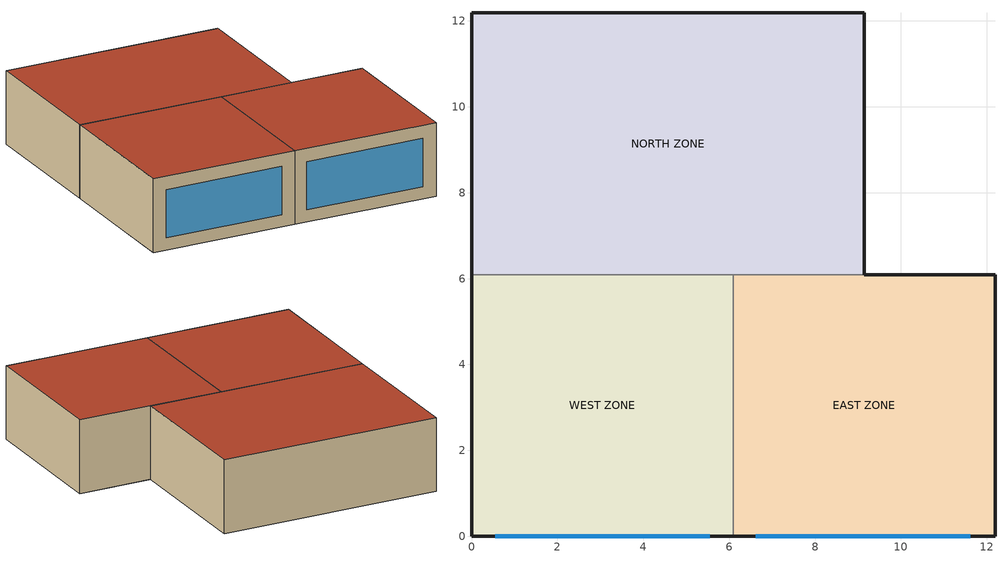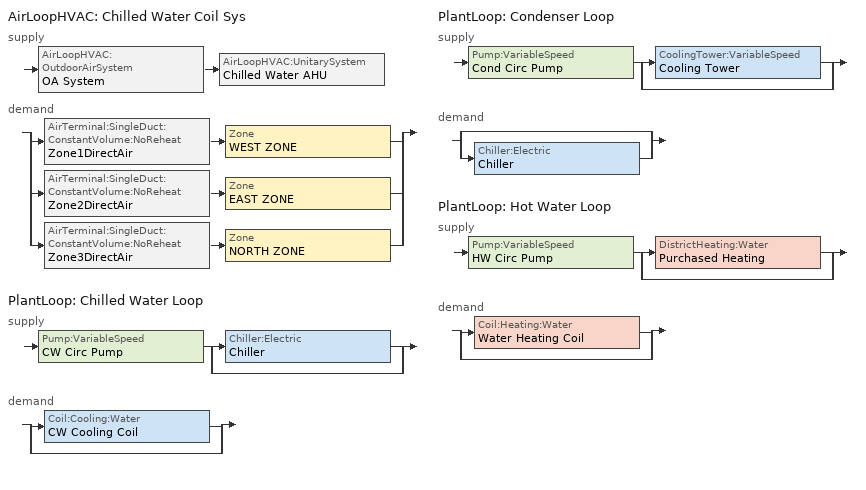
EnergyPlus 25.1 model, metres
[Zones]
WEST ZONE
 floor othersideconditionsmodel (FLOOR SLAB 8 IN): 0,0 0,6.1 6.1,6.1 6.1,0 z0
 wall outside (EXTWALL80): 0,6.1 0,0 6.1,0 z0:3.05
 wall to NORTH ZONE (PARTITION06): 6.1,6.1 0,6.1 z0:3.05
 wall to EAST ZONE (PARTITION06): 6.1,0 6.1,6.1 z0:3.05
 window (WIN-CON-LIGHT): 0.55,0 5.55,0 z0.5:2.5
 roof outside (ROOF34): 0,6.1 0,0 6.1,0 6.1,6.1 z3.05
EAST ZONE
 floor othersideconditionsmodel (FLOOR SLAB 8 IN): 6.1,0 6.1,6.1 12.19,6.1 12.19,0 z0
 wall outside (EXTWALL80): 6.1,0 12.19,0 12.19,6.1 9.14,6.1 z0:3.05
 wall to NORTH ZONE (PARTITION06): 9.14,6.1 6.1,6.1 z0:3.05
 window (WIN-CON-LIGHT): 6.62,0 11.62,0 z0.5:2.5
 roof outside (ROOF34): 6.1,6.1 6.1,0 12.19,0 12.19,6.1 z3.05
NORTH ZONE
 floor othersideconditionsmodel (FLOOR SLAB 8 IN): 0,6.1 0,12.19 9.14,12.19 9.14,6.1 z0
 wall outside (EXTWALL80): 9.14,6.1 9.14,12.19 0,12.19 0,6.1 z0:3.05
 roof outside (ROOF34): 0,12.19 0,6.1 9.14,6.1 9.14,12.19 z3.05
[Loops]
AirLoopHVAC 'Chilled Water Coil Sys'
 supply: AirLoopHVAC:OutdoorAirSystem 'OA System' > AirLoopHVAC:UnitarySystem 'Chilled Water AHU'
 demand: split
  | AirTerminal:SingleDuct:ConstantVolume:NoReheat 'Zone1DirectAir' > Zone 'WEST ZONE'
  | AirTerminal:SingleDuct:ConstantVolume:NoReheat 'Zone2DirectAir' > Zone 'EAST ZONE'
  | AirTerminal:SingleDuct:ConstantVolume:NoReheat 'Zone3DirectAir' > Zone 'NORTH ZONE'
PlantLoop 'Chilled Water Loop'
 supply: Pump:VariableSpeed 'CW Circ Pump' > split
  | Chiller:Electric 'Chiller'
  | bypass
 demand: split
  | Coil:Cooling:Water 'CW Cooling Coil'
  | bypass
PlantLoop 'Condenser Loop'
 supply: Pump:VariableSpeed 'Cond Circ Pump' > split
  | CoolingTower:VariableSpeed 'Cooling Tower'
  | bypass
 demand: split
  | bypass
  | Chiller:Electric 'Chiller'
PlantLoop 'Hot Water Loop'
 supply: Pump:VariableSpeed 'HW Circ Pump' > split
  | DistrictHeating:Water 'Purchased Heating'
  | bypass
 demand: split
  | Coil:Heating:Water 'Water Heating Coil'
  | bypass
[Building]
NONE: North Axis {deg}=0; Terrain=Suburbs; Loads Convergence Tolerance Value {W}=0.04; Temperature Convergence Tolerance Value {deltaC}=0.4; Solar Distribution=FullInteriorAndExterior; Maximum Number of Warmup Days=25; Minimum Number of Warmup Days=6
[Site:Location]
CHICAGO_IL_USA_WMO_725300: Latitude {deg}=42; Longitude {deg}=-87.88; Time Zone {hr}=-6; Elevation {m}=190
[SizingPeriod:DesignDay] Day of Month=21; Humidity Condition Type=Wetbulb; Barometric Pressure {Pa}=99063; Rain Indicator=No; Snow Indicator=No; Daylight Saving Time Indicator=No; Solar Model Indicator=ASHRAEClearSky
Name | Month | Day Type | Maximum Dry-Bulb Temperature {C} | Daily Dry-Bulb Temperature Range {deltaC} | Wetbulb or DewPoint at Maximum Dry-Bulb {C} | Wind Speed {m/s} | Wind Direction {deg} | Sky Clearness
CHICAGO Ann Htg 99% Condns DB | 1 | WinterDesignDay | -17.3 | 0 | -17.3 | 4.9 | 270 | 0
CHICAGO Ann Clg 1% Condns DB=>MWB | 7 | SummerDesignDay | 31.5 | 10.7 | 23 | 5.3 | 230 | 1
[Site:GroundDomain:Slab]
IngradeCoupledSlab: 5, 1, 5, 1.8, 3200, 836, 30, 50, Site:GroundTemperature:Undisturbed:KusudaAchenbach, KATemps, 1, GroundCoupledOSCM, InGrade, Slab Material-In-grade, Yes, Slab Insulation, Full, Yes, Slab Insulation, 2, Timestep
[Site:GroundTemperature:Undisturbed:KusudaAchenbach]
KATemps: 1.8, 3200, 836, 15.5, 12.8, 17.3
[Site:GroundTemperature:BuildingSurface]
20.03, 20.03, 20.13, 20.3, 20.43, 20.52, 20.62, 20.77, 20.78, 20.55, 20.44, 20.2
[Material] Thermal Absorptance=0.9
Name | Roughness | Thickness {m} | Conductivity {W/m-K} | Density {kg/m3} | Specific Heat {J/kg-K} | Solar Absorptance | Visible Absorptance
A1 - 1 IN STUCCO | Smooth | 0.0253898 | 0.691831 | 1858.142 | 836.8 | 0.92 | 0.92
C4 - 4 IN COMMON BRICK | Rough | 0.101498 | 0.726422 | 1922.216 | 836.8 | 0.76 | 0.76
E1 - 3 / 4 IN PLASTER OR GYP BOARD | Smooth | 0.01905 | 0.726422 | 1601.846 | 836.8 | 0.92 | 0.92
C6 - 8 IN CLAY TILE | Smooth | 0.203302 | 0.570761 | 1121.292 | 836.8 | 0.82 | 0.82
C10 - 8 IN HW CONCRETE | MediumRough | 0.203302 | 1.729577 | 2242.585 | 836.8 | 0.65 | 0.65
E2 - 1 / 2 IN SLAG OR STONE | Rough | 0.0127102 | 1.435549 | 881.0155 | 1673.6 | 0.55 | 0.55
E3 - 3 / 8 IN FELT AND MEMBRANE | Rough | 0.00954024 | 0.190253 | 1121.292 | 1673.6 | 0.75 | 0.75
B5 - 1 IN DENSE INSULATION | VeryRough | 0.0253898 | 0.0432394 | 91.30524 | 836.8 | 0.5 | 0.5
C12 - 2 IN HW CONCRETE | MediumRough | 0.0509016 | 1.729577 | 2242.585 | 836.8 | 0.65 | 0.65
Slab Material-In-grade | MediumRough | 0.1397 | 1.31 | 2243 | 837 | 0.65 | 0.65
Slab Insulation | Smooth | 0.0254 | 0.035 | 265 | 1300 | 0.65 | 0.65
[WindowMaterial:Glazing]
WIN-LAY-GLASS-LIGHT: Optical Data Type=SpectralAverage; Thickness {m}=0.003; Solar Transmittance at Normal Incidence=0.9; Front Side Solar Reflectance at Normal Incidence=0.031; Back Side Solar Reflectance at Normal Incidence=0.031; Visible Transmittance at Normal Incidence=0.9; Front Side Visible Reflectance at Normal Incidence=0.05; Back Side Visible Reflectance at Normal Incidence=0.05; Infrared Transmittance at Normal Incidence=0; Front Side Infrared Hemispherical Emissivity=0.84; Back Side Infrared Hemispherical Emissivity=0.84; Conductivity {W/m-K}=0.9
[Construction]
EXTWALL80: A1 - 1 IN STUCCO, C4 - 4 IN COMMON BRICK, E1 - 3 / 4 IN PLASTER OR GYP BOARD
PARTITION06: E1 - 3 / 4 IN PLASTER OR GYP BOARD, C6 - 8 IN CLAY TILE, E1 - 3 / 4 IN PLASTER OR GYP BOARD
FLOOR SLAB 8 IN: C10 - 8 IN HW CONCRETE
ROOF34: E2 - 1 / 2 IN SLAG OR STONE, E3 - 3 / 8 IN FELT AND MEMBRANE, B5 - 1 IN DENSE INSULATION, C12 - 2 IN HW CONCRETE
WIN-CON-LIGHT: WIN-LAY-GLASS-LIGHT
[SurfaceProperty:OtherSideConditionsModel]
GroundCoupledOSCM: Type of Modeling=GroundCoupledSurface
[Zone] Type=1; Multiplier=1; Ceiling Height {m}=autocalculate; Volume {m3}=autocalculate
WEST ZONE; EAST ZONE; NORTH ZONE
[People] Number of People Schedule=OFFICE OCCUPANCY; Number of People Calculation Method=people; Fraction Radiant=0.3; Activity Level Schedule=Activity Sch; Carbon Dioxide Generation Rate {m3/s-W}=3.82E-8; Mean Radiant Temperature Calculation Type=EnclosureAveraged; Work Efficiency Schedule=Work Eff Sch; Clothing Insulation Schedule=Clothing Sch; Air Velocity Schedule=Air Velo Sch; Thermal Comfort Model 1 Type=FANGER
Name | Zone or ZoneList or Space or SpaceList | Number of People
WEST ZONE PEOPLE | WEST ZONE | 3
EAST ZONE | EAST ZONE | 3
NORTH ZONE | NORTH ZONE | 4
[Lights] Schedule=OFFICE LIGHTING; Design Level Calculation Method=LightingLevel; Return Air Fraction=0; Fraction Radiant=0.2; Fraction Visible=0.2; Fraction Replaceable=0
Name | Zone or ZoneList or Space or SpaceList | Lighting Level {W}
EAST ZONE Lights 1 | EAST ZONE | 1464.375
NORTH ZONE Lights 1 | NORTH ZONE | 878.6252
[ElectricEquipment] Schedule=INTERMITTENT; Design Level Calculation Method=EquipmentLevel; Fraction Latent=0; Fraction Radiant=0.3; Fraction Lost=0
Name | Zone or ZoneList or Space or SpaceList | Design Level {W}
WEST ZONE ElecEq 1 | WEST ZONE | 2928.751
EAST ZONE ElecEq 1 | EAST ZONE | 1464.375
NORTH ZONE ElecEq 1 | NORTH ZONE | 2928.751
[Sizing:Zone] Zone Cooling Design Supply Air Temperature Input Method=SupplyAirTemperature; Zone Cooling Design Supply Air Temperature {C}=14; Zone Heating Design Supply Air Temperature Input Method=SupplyAirTemperature; Zone Heating Design Supply Air Temperature {C}=48; Zone Cooling Design Supply Air Humidity Ratio {kgWater/kgDryAir}=0.009; Zone Heating Design Supply Air Humidity Ratio {kgWater/kgDryAir}=0.009; Zone Heating Sizing Factor=0; Zone Cooling Sizing Factor=0; Cooling Design Air Flow Method=DesignDay; Cooling Design Air Flow Rate {m3/s}=0; Heating Design Air Flow Method=DesignDay; Heating Design Air Flow Rate {m3/s}=0; Account for Dedicated Outdoor Air System=No; Dedicated Outdoor Air System Control Strategy=NeutralSupplyAir; Dedicated Outdoor Air Low Setpoint Temperature for Design {C}=autosize; Dedicated Outdoor Air High Setpoint Temperature for Design {C}=autosize
Name | Design Specification Outdoor Air Object
West Zone | SZ DSOA West Zone
EAST ZONE | SZ DSOA EAST ZONE
NORTH ZONE | SZ DSOA NORTH ZONE
[DesignSpecification:OutdoorAir] Outdoor Air Method=flow/person; Outdoor Air Flow per Person {m3/s-person}=0.00944; Outdoor Air Flow per Zone Floor Area {m3/s-m2}=0; Outdoor Air Flow per Zone {m3/s}=0
SZ DSOA West Zone; SZ DSOA EAST ZONE; SZ DSOA NORTH ZONE
[Sizing:System]
Chilled Water Coil Sys: Type of Load to Size On=sensible; Design Outdoor Air Flow Rate {m3/s}=autosize; Central Heating Maximum System Air Flow Ratio=0; Preheat Design Temperature {C}=7; Preheat Design Humidity Ratio {kgWater/kgDryAir}=0.008; Precool Design Temperature {C}=11; Precool Design Humidity Ratio {kgWater/kgDryAir}=0.008; Central Cooling Design Supply Air Temperature {C}=13; Central Heating Design Supply Air Temperature {C}=50; Type of Zone Sum to Use=noncoincident; 100% Outdoor Air in Cooling=no; 100% Outdoor Air in Heating=no; Central Cooling Design Supply Air Humidity Ratio {kgWater/kgDryAir}=0.008; Central Heating Design Supply Air Humidity Ratio {kgWater/kgDryAir}=0.008; Cooling Supply Air Flow Rate Method=DesignDay; Cooling Supply Air Flow Rate {m3/s}=0; Heating Supply Air Flow Rate Method=DesignDay; Heating Supply Air Flow Rate {m3/s}=0; Zone Maximum Outdoor Air Fraction=1; Cooling Design Capacity Method=CoolingDesignCapacity; Cooling Design Capacity {W}=autosize; Heating Design Capacity Method=HeatingDesignCapacity; Heating Design Capacity {W}=autosize
[ZoneControl:Thermostat] Control Type Schedule=Zone Control Type Sched; Control 1=Dual Setpoint with DB
Name | Zone or ZoneList
Zone 2 Thermostat | EAST ZONE
Zone 1 Thermostat | West Zone
Zone 3 Thermostat | NORTH ZONE
[ThermostatSetpoint:DualSetpoint]
Dual Setpoint with DB: Heating Setpoint Temperature Schedule=Heating Setpoints; Cooling Setpoint Temperature Schedule=Cooling Setpoints
[AirTerminal:SingleDuct:ConstantVolume:NoReheat] Availability Schedule=FanAndCoilAvailSched; Maximum Air Flow Rate {m3/s}=autosize
Zone1DirectAir; Zone2DirectAir; Zone3DirectAir
[Zone equipment]
WEST ZONE: Zone1DirectAir
EAST ZONE: Zone2DirectAir
NORTH ZONE: Zone3DirectAir
[Fan:OnOff]
Main Supply Fan: Availability Schedule=FanAndCoilAvailSched; Fan Total Efficiency=0.7; Pressure Rise {Pa}=400; Maximum Flow Rate {m3/s}=Autosize; Motor Efficiency=0.9; Motor In Airstream Fraction=1
[Coil:Cooling:Water]
CW Cooling Coil: Availability Schedule=FanAndCoilAvailSched; Design Water Flow Rate {m3/s}=autosize; Design Air Flow Rate {m3/s}=Autosize; Design Inlet Water Temperature {C}=6.67; Design Inlet Air Temperature {C}=30; Design Outlet Air Temperature {C}=12; Design Inlet Air Humidity Ratio {kgWater/kgDryAir}=0.013; Design Outlet Air Humidity Ratio {kgWater/kgDryAir}=0.008; Type of Analysis=SimpleAnalysis; Heat Exchanger Configuration=CrossFlow
[Coil:Heating:Water]
Water Heating Coil: Availability Schedule=FanAndCoilAvailSched; U-Factor Times Area Value {W/K}=autosize; Maximum Water Flow Rate {m3/s}=autosize; Performance Input Method=UFactorTimesAreaAndDesignWaterFlowRate; Rated Capacity {W}=autosize; Rated Inlet Water Temperature {C}=82.2; Rated Inlet Air Temperature {C}=16.6; Rated Outlet Water Temperature {C}=71.1; Rated Outlet Air Temperature {C}=32.2
[AirLoopHVAC:UnitarySystem]
Chilled Water AHU: Control Type=Load; Controlling Zone or Thermostat Location=East Zone; Dehumidification Control Type=None; Availability Schedule=FanAndCoilAvailSched; Supply Fan=Main Supply Fan; Fan Placement=BlowThrough; Supply Air Fan Operating Mode Schedule=ContinuousFanSchedule; Heating Coil=Water Heating Coil; Cooling Coil=CW Cooling Coil; Cooling Supply Air Flow Rate Method=SupplyAirFlowRate; Cooling Supply Air Flow Rate {m3/s}=Autosize; Heating Supply Air Flow Rate Method=SupplyAirFlowRate; Heating Supply Air Flow Rate {m3/s}=Autosize; No Load Supply Air Flow Rate Method=SupplyAirFlowRate; No Load Supply Air Flow Rate {m3/s}=Autosize; Maximum Supply Air Temperature {C}=80; Design Specification Multispeed Object=UnitarySystemFanFlowRatio
[UnitarySystemPerformance:Multispeed]
UnitarySystemFanFlowRatio: Number of Speeds for Heating=4; Number of Speeds for Cooling=4; Single Mode Operation=No; No Load Supply Air Flow Rate Ratio=0.25; Heating Speed 1 Supply Air Flow Ratio=0.25; Cooling Speed 1 Supply Air Flow Ratio=0.25; Heating Speed 2 Supply Air Flow Ratio=0.5; Cooling Speed 2 Supply Air Flow Ratio=0.5; Heating Speed 3 Supply Air Flow Ratio=0.75; Cooling Speed 3 Supply Air Flow Ratio=0.75; Heating Speed 4 Supply Air Flow Ratio=1; Cooling Speed 4 Supply Air Flow Ratio=1
[Controller:OutdoorAir]
OA Controller 1: Minimum Outdoor Air Flow Rate {m3/s}=Autosize; Maximum Outdoor Air Flow Rate {m3/s}=Autosize; Economizer Control Type=ElectronicEnthalpy; Economizer Control Action Type=ModulateFlow; Economizer Maximum Limit Dry-Bulb Temperature {C}=23; Economizer Maximum Limit Dewpoint Temperature {C}=13.5; Electronic Enthalpy Limit Curve=ElectronicEnthalpyCurveA; Economizer Minimum Limit Dry-Bulb Temperature {C}=14; Lockout Type=NoLockout; Minimum Limit Type=FixedMinimum; Minimum Outdoor Air Schedule=OAFractionSched; Time of Day Economizer Control Schedule=TimeOfDayEconomizerSch; High Humidity Control=Yes; Humidistat Control Zone=EAST ZONE; High Humidity Outdoor Air Flow Ratio=0.9; Control High Indoor Humidity Based on Outdoor Humidity Ratio=Yes
[AirLoopHVAC]
Chilled Water Coil Sys: Design Supply Air Flow Rate {m3/s}=Autosize
[AvailabilityManager:Scheduled]
Name | Schedule
CW AHU Avail | FanAndCoilAvailSched
OA Availability | OutdoorAirAvailSched
[SetpointManager:SingleZone:Reheat]
SupplyAir Temp Manager: Control Variable=Temperature; Minimum Supply Air Temperature {C}=14; Maximum Supply Air Temperature {C}=23; Control Zone=East Zone; Setpoint Node or NodeList=Air Loop Outlet Node
[SetpointManager:MixedAir]
MixedAir Temp Manager: Control Variable=Temperature; Setpoint Node or NodeList=Mixed Air Node
[SetpointManager:Scheduled] Control Variable=Temperature
Name | Schedule | Setpoint Node or NodeList
Supply Air Temp Manager 1 | Seasonal Reset Supply Air Temp Sch | SetPoint NodeList Name
Chilled Water Loop Setpoint Manager | CW Loop Temp Schedule | CW Supply Outlet Node
Hot Water Loop Setpoint Manager | HW Loop Temp Schedule | Hot Water Loop Setpoint Node List
[PlantLoop] Fluid Type=Water; Maximum Loop Temperature {C}=100; Minimum Loop Flow Rate {m3/s}=0; Plant Loop Volume {m3}=autocalculate; Load Distribution Scheme=Optimal
Name | Plant Equipment Operation Scheme | Minimum Loop Temperature {C} | Maximum Loop Flow Rate {m3/s}
Chilled Water Loop | CW Loop Operation | 3 | autosize
Condenser Loop | Tower Loop Operation | 3 | autosize
Hot Water Loop | Hot Loop Operation | 10 | Autosize
[Chiller:Electric]
Chiller: Condenser Type=WaterCooled; Nominal Capacity {W}=autosize; Nominal COP {W/W}=5; Minimum Part Load Ratio=0.15; Maximum Part Load Ratio=1; Optimum Part Load Ratio=0.65; Design Condenser Inlet Temperature {C}=29.44; Temperature Rise Coefficient=2.682759; Design Chilled Water Outlet Temperature {C}=6.667; Design Chilled Water Flow Rate {m3/s}=autosize; Design Condenser Fluid Flow Rate {m3/s}=autosize; Coefficient 1 of Capacity Ratio Curve=0.944836; Coefficient 2 of Capacity Ratio Curve=-0.0570088; Coefficient 3 of Capacity Ratio Curve=-0.00185486; Coefficient 1 of Power Ratio Curve=1.907846; Coefficient 2 of Power Ratio Curve=-1.20499; Coefficient 3 of Power Ratio Curve=0.263462; Coefficient 1 of Full Load Ratio Curve=0.03303; Coefficient 2 of Full Load Ratio Curve=0.6852; Coefficient 3 of Full Load Ratio Curve=0.2818; Chilled Water Outlet Temperature Lower Limit {C}=5; Chiller Flow Mode=NotModulated
[Pump:VariableSpeed] Design Maximum Flow Rate {m3/s}=autosize; Design Power Consumption {W}=autosize; Fraction of Motor Inefficiencies to Fluid Stream=0; Coefficient 1 of the Part Load Performance Curve=0; Coefficient 2 of the Part Load Performance Curve=1; Coefficient 3 of the Part Load Performance Curve=0; Coefficient 4 of the Part Load Performance Curve=0; Design Minimum Flow Rate {m3/s}=0; Pump Control Type=INTERMITTENT
Name | Design Pump Head {Pa} | Motor Efficiency
CW Circ Pump | 160000 | 0.87
Cond Circ Pump | 140000 | 0.9
HW Circ Pump | 300000 | 0.87
[PlantEquipmentOperationSchemes]
Name | Control Scheme 1 | Control Scheme 1 Schedule
CW Loop Operation | CW Loop Cooling Load | Chiller AlwaysOnSchedule
Tower Loop Operation | Tower Load | Tower AlwaysOnSchedule
Hot Loop Operation | Purchased Heating Only | ON
[PlantEquipmentOperation:CoolingLoad] Load Range 1 Lower Limit {W}=0; Load Range 1 Upper Limit {W}=1000000000
Name | Range 1 Equipment List
CW Loop Cooling Load | Chiller Plant
Tower Load | Tower Plant
[PlantEquipmentList]
Chiller Plant: Chiller
Tower Plant: Cooling Tower
heating plant: Purchased Heating
[Sizing:Plant]
Name | Loop Type | Design Loop Exit Temperature {C} | Loop Design Temperature Difference {deltaC}
Chilled Water Loop | Cooling | 7 | 4
Condenser Loop | Condenser | 20 | 5
Hot Water Loop | heating | 80 | 11
[CoolingTower:VariableSpeed]
Cooling Tower: Model Type=YorkCalcUserDefined; Model Coefficient=YorkCalc Default Tower Model; Design Water Flow Rate {m3/s}=autosize; Design Air Flow Rate {m3/s}=autosize; Design Fan Power {W}=autosize; Fan Power Ratio Function of Air Flow Rate Ratio Curve=CoolingTowerFanRatioCurve; Minimum Air Flow Rate Ratio=0.2; Fraction of Tower Capacity in Free Convection Regime=0.125; Basin Heater Capacity {W/K}=450; Basin Heater Setpoint Temperature {C}=4.5; Evaporation Loss Mode=SaturatedExit; Drift Loss Percent {percent}=0.05; Blowdown Calculation Mode=ConcentrationRatio; Blowdown Concentration Ratio=4
[CoolingTowerPerformance:YorkCalc]
YorkCalc Default Tower Model: Minimum Inlet Air Wet-Bulb Temperature {C}=-34.4; Maximum Inlet Air Wet-Bulb Temperature {C}=26.6667; Minimum Range Temperature {deltaC}=1.1111; Maximum Range Temperature {deltaC}=22.2222; Minimum Approach Temperature {deltaC}=1.1111; Maximum Approach Temperature {deltaC}=40; Minimum Water Flow Rate Ratio=0.5; Maximum Water Flow Rate Ratio=4; Maximum Liquid to Gas Ratio=8; Coefficient 1=-0.359741; Coefficient 2=-0.0550536; Coefficient 3=0.00238504; Coefficient 4=0.173927; Coefficient 5=-0.0248474; Coefficient 6=0.000484302; Coefficient 7=-0.00558985; Coefficient 8=0.000577008; Coefficient 9=-1.34243e-05; Coefficient 10=2.84766; Coefficient 11=-0.121765; Coefficient 12=0.00145992; Coefficient 13=1.68043; Coefficient 14=-0.0166921; Coefficient 15=-0.000719053; Coefficient 16=-0.0254852; Coefficient 17=4.87492e-05; Coefficient 18=2.71923e-05; Coefficient 19=-0.0653766; Coefficient 20=-0.00227817; Coefficient 21=0.000250025; Coefficient 22=-0.0910565; Coefficient 23=0.00318176; Coefficient 24=3.86218e-05; Coefficient 25=-0.00342854; Coefficient 26=8.5659e-06; Coefficient 27=-1.51682e-06
[SetpointManager:FollowOutdoorAirTemperature]
CondenserControl SetpointManager: Control Variable=Temperature; Reference Temperature Type=OutdoorAirWetBulb; Offset Temperature Difference {deltaC}=0; Maximum Setpoint Temperature {C}=80; Minimum Setpoint Temperature {C}=10; Setpoint Node or NodeList=Condenser Supply Outlet Node
[PlantEquipmentOperation:HeatingLoad]
Purchased Heating Only: Load Range 1 Lower Limit {W}=0; Load Range 1 Upper Limit {W}=1000000; Range 1 Equipment List=heating plant
[DistrictHeating:Water]
Purchased Heating: Nominal Capacity {W}=1000000
[Schedule:Compact]
Activity Sch: Through: 12/31, For: AllDays, Until: 24:00, 131.8
Work Eff Sch: Through: 12/31, For: AllDays, Until: 24:00, 0
Clothing Sch; FanAndCoilAvailSched; ContinuousFanSchedule: Through: 12/31, For: AllDays, Until: 24:00, 1
Air Velo Sch: Through: 12/31, For: AllDays, Until: 24:00, 0.137
OFFICE OCCUPANCY: Through: 12/31, For: WeekDays SummerDesignDay, Until: 7:00, 0, Until: 8:00, 0.3, Until: 12:00, 1, Until: 13:00, 0.5, Until: 16:00, 1, Until: 17:00, 0.5, Until: 18:00, 0.1, Until: 24:00, 0, For: AllOtherDays, Until: 24:00, 0
INTERMITTENT: Through: 12/31, For: WeekDays SummerDesignDay, Until: 8:00, 0, Until: 18:00, 1, Until: 24:00, 0, For: AllOtherDays, Until: 24:00, 0
OFFICE LIGHTING: Through: 12/31, For: WeekDays SummerDesignDay, Until: 6:00, 0.05, Until: 7:00, 0.2, Until: 17:00, 1, Until: 18:00, 0.5, Until: 24:00, 0.05, For: AllOtherDays, Until: 24:00, 0.05
OAFractionSched: Through: 12/31, For: AllDays, Until: 7:00, 0.05, Until: 18:00, 1, Until: 24:00, 0.05
OutdoorAirAvailSched: Through: 3/31, For: WeekDays, Until: 24:00, 1, For: AllOtherDays, Until: 24:00, 0, Through: 9/30, For: WeekDays SummerDesignDay, Until: 7:00, 0, Until: 18:00, 1, Until: 24:00, 0, For: AllOtherDays, Until: 24:00, 0, Through: 12/31, For: AllDays, Until: 24:00, 1
Heating Setpoints: Through: 12/31, For: AllDays, Until:  7:00, 18, Until: 18:00, 21, Until: 24:00, 18
Cooling Setpoints: Through: 12/31, For: AllDays, Until:  7:00, 30, Until: 18:00, 24, Until: 24:00, 30
Zone Control Type Sched: Through: 12/31, For: AllDays, Until: 24:00, 4
TimeOfDayEconomizerSch: Through: 12/31, For: WeekDays, Until: 7:00, 0, Until: 7:30, 1, Until: 24:00, 0, For: AllOtherDays, Until: 24:00, 0
Seasonal Reset Supply Air Temp Sch: Through: 3/31, For: AllDays, Until: 24:00, 16, Through: 9/30, For: AllDays, Until: 24:00, 13, Through: 12/31, For: AllDays, Until: 24:00, 16
CW Loop Temp Schedule: THROUGH: 12/31, FOR: AllDays, UNTIL: 24:00, 7
Chiller AlwaysOnSchedule; Tower AlwaysOnSchedule: THROUGH: 12/31, FOR: AllDays, UNTIL: 24:00, 1
ON: Through: 12/31, For: Alldays, Until: 24:00, 1
HW LOOP TEMP SCHEDULE: Through: 12/31, For: Alldays, Until: 24:00, 60
[Curve:Cubic]
Name | Coefficient1 Constant | Coefficient2 x | Coefficient3 x**2 | Coefficient4 x**3 | Minimum Value of x | Maximum Value of x
ElectronicEnthalpyCurveA | 0.013427 | -0.00047892 | 5.3352e-05 | -1.8103e-06 | 16.6 | 29.13
CoolingTowerFanRatioCurve | -0.00931516 | 0.0512334 | -0.0838365 | 1.04192 | 0.15 | 1
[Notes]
UnitarySystem_WaterCoils_wMultiSpeedFan.idf
Basic file description:  1 story building divided into 3 interior conditioned zones. Roof with no plenum.
Highlights:              Example of chilled and hot water coil AHU with multi-speed fan. A thermostat is
used to control zone temperature.
Simulation Location/Run: CHICAGO_IL_USA TMY2-94846, 2 design days, 2 run periods,
Run Control executes the run periods using the weather file
Location:                Chicago, IL
Design Days:             CHICAGO_IL_USA Annual Heating 99% Design Conditions DB, MaxDB= -17.3°C
CHICAGO_IL_USA Annual Cooling 1% Design Conditions, MaxDB=  31.5°C MCWB=  23.0°C
Run Period (Weather File): Winter 1/14, Summer 7/7, CHICAGO_IL_USA TMY2-94846
Run Control:             Zone and System sizing with weather file run control (no design days run)
Building: Single floor rectangular L-shaped building 40 ft south wall, 40 ft west wall, zone height 10 feet.
There is a single window in the West zone south wall. The walls are 1 in stucco over 4 in common brick
and gypboard. The roof is a built up roof with 1/2 in stone over 3/8 in felt over 1 in dense insulation
supported by 2 in heavy weight concrete. The window is single pane 3mm clear.
The window to wall ratio is approximately 0.07.
The building is oriented due north.
Floor Area:        130.1 m2 (1403 ft2)
Number of Stories: 1
Zone Description Details:
|        West        |         East           |    window = *
Internal gains description:     ZONE West  - lighting is 0 watts, equip is 2928.751 watts, 3 occupants
Internal gains description:     ZONE North - lighting is 878.6252 watts, equip is 2928.751 watts, 4 occupants
Internal gains description:     ZONE East  - lighting is 1464.375 watts, equip is 1464.375 watts, 3 occupants
Interzone Surfaces:             3 interzone surfaces (see diagram)
Internal Mass:                  None
Windows:                        1 - single pane clear 3mm glass
Detached Shading:               None
Daylight:                       None
Natural Ventilation:            None
Compact Schedules:              Yes
Solair Distribution:            FullInteriorAndExterior
HVAC:                           3 zone central system using single air loop. DX cooling coil and gas heating coil.
Dual setpoint thermostat with setback temperature. Cooling setpoint is 24 C in the
daytime with 30 C set up temperature. Heating setpoint is 21 C in the daytime with
18 C set back temperature. Humidistat is set at 50% all year. An economizer is used
to provide free cooling when available. The economizer uses a 25 C maximum and 14 C
minimum outdoor temperature limit. In addition, a maximum outdoor dew point
temperature of 13.5 C and an electronic enthalpy curve (A) is used to further
limit economizer operation. A high humidity control option also increases the amount
of outdoor air when indoor relative humidities are above the humidistat set point
and the outdoor air humidity ratio is lower than the indoor humidity ratio.
Fresh air is also introduced each weekday from 7:00 am to 7:30 am to purge contaminants
from the building interior.
Zonal Equipment:                AirTerminal:SingleDuct:Uncontrolled
Central Air Handling Equipment: Yes
System Equipment Autosize:      No
Purchased Cooling:              No
Purchased Heating:              Yes
Purchased Chilled Water:        No
Purchased Hot Water:            Yes
HVAC System:                    AirLoopHVAC:UnitarySystem
Coils:                          Coil:Cooling:Water, Coil:Heating:Water
Pumps:                          Pump:VariableSpeed
Boilers:                        None
Chillers:                       Chiller:Electric
Towers:                         CoolingTower:VariableSpeed
Standard Reports:               None
Timestep or Hourly Variables:   Timestep
Time bins Report:               None
HTML Report:                    None
Environmental Emissions:        None
Utility Tariffs:                None
